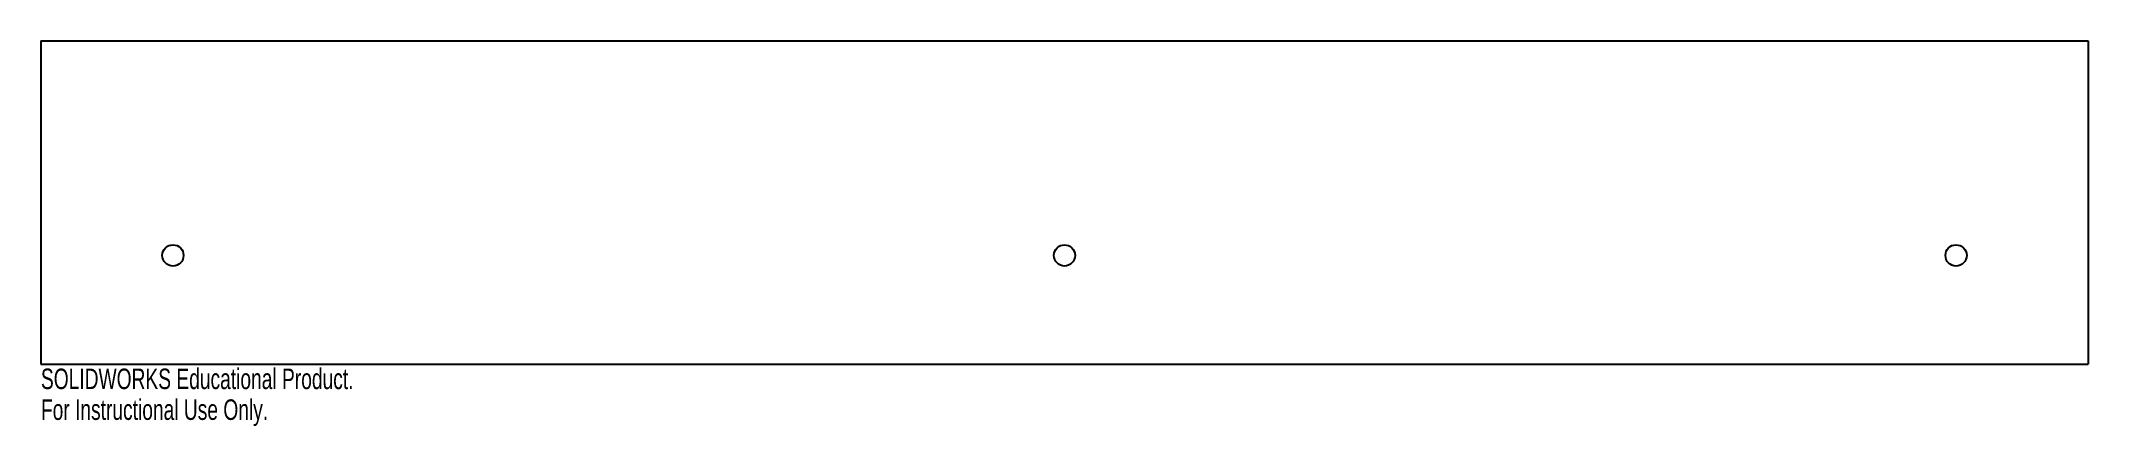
# Model space of a CAD drawing. Header units: inches. Extents: x -9.5 to 9.5, y -2.1 to 1.5.
import ezdxf

# ---------------------------------------------------------------- set-up
doc = ezdxf.new("R2010")
doc.units = ezdxf.units.IN
doc.header["$MEASUREMENT"] = 0
doc.styles.add('SLDTEXTSTYLE0', font='TXT', dxfattribs={"width": 0.7})

msp = doc.modelspace()

# ---------------------------------------------------------------- linework, layer by layer
at = {"color": 7, "linetype": 'Continuous', "lineweight": 25}
for p, q in [((-9.5, 1.5), (-9.5, -1.5)), ((-9.5, 1.5), (9.5, 1.5)), ((9.5, 1.5), (9.5, -1.5)), ((-9.5, -1.5), (9.5, -1.5))]:
    msp.add_line(p, q, dxfattribs=at)
for centre in [(-8.275, -0.49), (0, -0.49), (8.275, -0.49)]:
    msp.add_circle(centre, 0.0984, dxfattribs=at)

# ---------------------------------------------------------------- texts
at = {"color": 7, "linetype": 'Continuous', "char_height": 0.1903, "attachment_point": 1, "style": 'SLDTEXTSTYLE0'}
for s, insert in [('SOLIDWORKS Educational Product.', (-9.5, -1.54)), ('For Instructional Use Only.', (-9.5, -1.826))]:
    msp.add_mtext(s, dxfattribs=dict(at, insert=insert))

doc.saveas('drawing.dxf')
